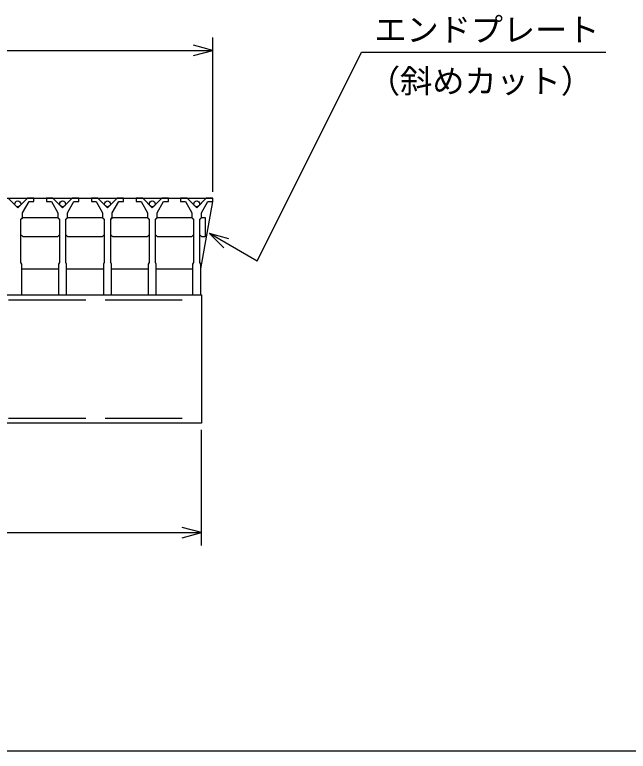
# Model space of a CAD drawing. Units: millimetres, scale not verified. Extents: x -1456 to 1389, y -1026 to 839.
# Drawn here: x -609 to -227.3, y -921.2 to -463 of the extents above; entities that cross this region are included whole.
import ezdxf
from ezdxf.enums import TextEntityAlignment as Align

# ---------------------------------------------------------------- set-up
doc = ezdxf.new("R2010")
doc.units = ezdxf.units.MM
doc.header["$LTSCALE"] = 8
doc.linetypes.add('DASHED', pattern=[7.5, 6, -1.5])
for name, color, linetype, lineweight in [('CADPAC_LAYER_0000', 150, 'Continuous', 25), ('CADPAC_LAYER_0016', 3, 'Continuous', 25), ('CADPAC_LAYER_0022', 2, 'Continuous', 25)]:
    doc.layers.add(name, color=color, linetype=linetype, lineweight=lineweight)
doc.styles.add('ベクトル', font='')
doc.styles.get('ベクトル').set_extended_font_data('ベクトル')

msp = doc.modelspace()

# ---------------------------------------------------------------- linework, layer by layer
at = {"layer": 'CADPAC_LAYER_0000'}
msp.add_line((1388.8, -921.2), (-1379.2, -921.2), dxfattribs=at)
at = {"layer": 'CADPAC_LAYER_0016'}
for p, q in [((-979.8, -577.2), (-485.8, -577.2)), ((-607.1, -583.2), (-613.1, -577.2)), ((-601.1, -577.2), (-607.1, -583.2)), ((-597.1, -577.2), (-601.1, -577.2)), ((-597.1, -579.2), (-597.1, -577.2)), ((-589.2, -577.2), (-589.2, -579.2)), ((-585.2, -577.2), (-589.2, -577.2)), ((-579.2, -583.2), (-585.2, -577.2)), ((-573.2, -577.2), (-579.2, -583.2)), ((-569.2, -577.2), (-573.2, -577.2)), ((-569.2, -579.2), (-569.2, -577.2)), ((-561.3, -577.2), (-561.3, -579.2)), ((-557.3, -577.2), (-561.3, -577.2)), ((-551.3, -583.2), (-557.3, -577.2)), ((-545.3, -577.2), (-551.3, -583.2)), ((-541.3, -577.2), (-545.3, -577.2)), ((-541.3, -579.2), (-541.3, -577.2)), ((-533.4, -577.2), (-533.4, -579.2)), ((-529.4, -577.2), (-533.4, -577.2)), ((-523.4, -583.2), (-529.4, -577.2)), ((-517.4, -577.2), (-523.4, -583.2)), ((-513.4, -577.2), (-517.4, -577.2)), ((-513.4, -579.2), (-513.4, -577.2)), ((-505.8, -577.2), (-505.8, -579.2)), ((-501.8, -577.2), (-505.8, -577.2)), ((-495.8, -583.2), (-501.8, -577.2)), ((-489.8, -577.2), (-495.8, -583.2)), ((-485.8, -577.2), (-489.8, -577.2)), ((-485.8, -579.2), (-485.8, -577.2)), ((-604.1, -586.2), (-600.1, -579.2)), ((-600.1, -579.2), (-597.1, -579.2)), ((-589.2, -579.2), (-586.2, -579.2)), ((-586.2, -579.2), (-582.2, -586.2)), ((-576.2, -586.2), (-572.2, -579.2)), ((-572.2, -579.2), (-569.2, -579.2)), ((-561.3, -579.2), (-558.3, -579.2)), ((-558.3, -579.2), (-554.3, -586.2)), ((-548.3, -586.2), (-544.3, -579.2)), ((-544.3, -579.2), (-541.3, -579.2)), ((-533.4, -579.2), (-530.4, -579.2)), ((-530.4, -579.2), (-526.4, -586.2)), ((-520.4, -586.2), (-516.4, -579.2)), ((-516.4, -579.2), (-513.4, -579.2)), ((-505.8, -579.2), (-502.8, -579.2)), ((-502.8, -579.2), (-498.8, -586.2)), ((-493.3, -621.2), (-485.8, -579.2)), ((-492.8, -586.2), (-488.8, -579.2)), ((-488.8, -579.2), (-485.8, -579.2)), ((-604.1, -589.2), (-604.1, -586.2)), ((-582.2, -586.2), (-582.2, -589.2)), ((-576.2, -589.2), (-576.2, -586.2)), ((-554.3, -586.2), (-554.3, -589.2)), ((-548.3, -589.2), (-548.3, -586.2)), ((-526.4, -586.2), (-526.4, -589.2)), ((-520.4, -589.2), (-520.4, -586.2)), ((-498.8, -586.2), (-498.8, -589.2)), ((-492.8, -589.2), (-492.8, -586.2)), ((-605.1, -590.2), (-604.1, -589.2)), ((-605.1, -617.2), (-605.1, -590.2)), ((-604.85, -590.2), (-603.85, -589.2)), ((-603.85, -589.2), (-582.45, -589.2)), ((-582.45, -589.2), (-581.45, -590.2)), ((-582.2, -589.2), (-581.2, -590.2)), ((-581.2, -590.2), (-581.2, -617.2)), ((-577.2, -590.2), (-576.2, -589.2)), ((-577.2, -617.2), (-577.2, -590.2)), ((-576.95, -590.2), (-575.95, -589.2)), ((-575.95, -589.2), (-554.55, -589.2)), ((-554.55, -589.2), (-553.55, -590.2)), ((-554.3, -589.2), (-553.3, -590.2)), ((-553.3, -590.2), (-553.3, -617.2)), ((-549.3, -590.2), (-548.3, -589.2)), ((-549.3, -617.2), (-549.3, -590.2)), ((-549.05, -590.2), (-548.05, -589.2)), ((-548.05, -589.2), (-526.65, -589.2)), ((-526.65, -589.2), (-525.65, -590.2)), ((-526.4, -589.2), (-525.4, -590.2)), ((-525.4, -590.2), (-525.4, -617.2)), ((-521.4, -590.2), (-520.4, -589.2)), ((-521.4, -617.2), (-521.4, -590.2)), ((-521.15, -590.2), (-520.15, -589.2)), ((-520.15, -589.2), (-499.05, -589.2)), ((-499.05, -589.2), (-498.05, -590.2)), ((-498.8, -589.2), (-497.8, -590.2)), ((-497.8, -590.2), (-497.8, -617.2)), ((-493.8, -590.2), (-492.8, -589.2)), ((-493.8, -617.2), (-493.8, -590.2)), ((-493.55, -590.2), (-492.55, -589.2)), ((-492.55, -589.2), (-490.55, -589.2)), ((-490.55, -589.2), (-490.55, -601.2)), ((-603.85, -601.2), (-604.85, -600.2)), ((-582.45, -601.2), (-603.85, -601.2)), ((-581.45, -600.2), (-582.45, -601.2)), ((-575.95, -601.2), (-576.95, -600.2)), ((-554.55, -601.2), (-575.95, -601.2)), ((-553.55, -600.2), (-554.55, -601.2)), ((-548.05, -601.2), (-549.05, -600.2)), ((-526.65, -601.2), (-548.05, -601.2)), ((-525.65, -600.2), (-526.65, -601.2)), ((-520.15, -601.2), (-521.15, -600.2)), ((-499.05, -601.2), (-520.15, -601.2)), ((-498.05, -600.2), (-499.05, -601.2)), ((-492.55, -601.2), (-493.55, -600.2)), ((-490.55, -601.2), (-492.55, -601.2)), ((-604.6, -618.2), (-605.1, -617.2)), ((-604.6, -637.2), (-604.6, -618.2)), ((-581.2, -617.2), (-581.7, -618.2)), ((-581.7, -618.2), (-581.7, -637.2)), ((-576.7, -618.2), (-577.2, -617.2)), ((-576.7, -637.2), (-576.7, -618.2)), ((-553.3, -617.2), (-553.8, -618.2)), ((-553.8, -618.2), (-553.8, -637.2)), ((-548.8, -618.2), (-549.3, -617.2)), ((-548.8, -637.2), (-548.8, -618.2)), ((-525.4, -617.2), (-525.9, -618.2)), ((-525.9, -618.2), (-525.9, -637.2)), ((-520.9, -618.2), (-521.4, -617.2)), ((-520.9, -637.2), (-520.9, -618.2)), ((-497.8, -617.2), (-498.3, -618.2)), ((-498.3, -618.2), (-498.3, -637.2)), ((-493.3, -618.2), (-493.8, -617.2)), ((-493.3, -637.2), (-493.3, -618.2)), ((-604.6, -621.2), (-581.7, -621.2)), ((-576.7, -621.2), (-553.8, -621.2)), ((-548.8, -621.2), (-525.9, -621.2)), ((-520.9, -621.2), (-498.3, -621.2)), ((-972.8, -637.2), (-492.8, -637.2)), ((-609.6, -637.2), (-604.6, -637.2)), ((-581.7, -637.2), (-576.7, -637.2)), ((-553.8, -637.2), (-548.8, -637.2)), ((-525.9, -637.2), (-520.9, -637.2)), ((-498.3, -637.2), (-493.3, -637.2)), ((-492.8, -637.2), (-492.8, -717.2)), ((-492.8, -717.2), (-972.8, -717.2))]:
    msp.add_line(p, q, dxfattribs=at)
at = {"layer": 'CADPAC_LAYER_0016', "linetype": 'DASHED'}
for p, q in [((-972.8, -640.4), (-492.8, -640.4)), ((-972.8, -714), (-492.8, -714))]:
    msp.add_line(p, q, dxfattribs=at)
at = {"layer": 'CADPAC_LAYER_0016'}
for centre in [(-607.1, -580.7), (-579.2, -580.7), (-551.3, -580.7), (-523.4, -580.7), (-495.8, -580.7)]:
    msp.add_circle(centre, 1.8, dxfattribs=at)
at = {"layer": 'CADPAC_LAYER_0022', "color": 4}
for p, q in [((-485.8, -573.2), (-485.8, -477.2)), ((-979.8, -485.2), (-485.8, -485.2)), ((-485.8, -485.2), (-497.8, -482)), ((-497.8, -488.4), (-485.8, -485.2)), ((-458.2, -616.32), (-393.2, -486.32)), ((-393.2, -486.32), (-241.2, -486.32)), ((-475.8, -602.4), (-487.8, -599.2)), ((-479, -608), (-487.8, -599.2)), ((-458.2, -616.32), (-487.8, -599.2)), ((-492.8, -793.2), (-492.8, -721.2)), ((-492.8, -785.2), (-504.8, -782)), ((-972.8, -785.2), (-492.8, -785.2)), ((-504.8, -788.4), (-492.8, -785.2))]:
    msp.add_line(p, q, dxfattribs=at)

# ---------------------------------------------------------------- texts
at = {"layer": 'CADPAC_LAYER_0022', "style": 'ベクトル'}
for s, p in [('エンドプレート', (-385.2, -472.32)), ('（斜めカット）', (-389.2, -504.32))]:
    msp.add_text(s, height=14.66, dxfattribs=at).set_placement(p, align=Align.MIDDLE_LEFT)

doc.saveas('drawing.dxf')
